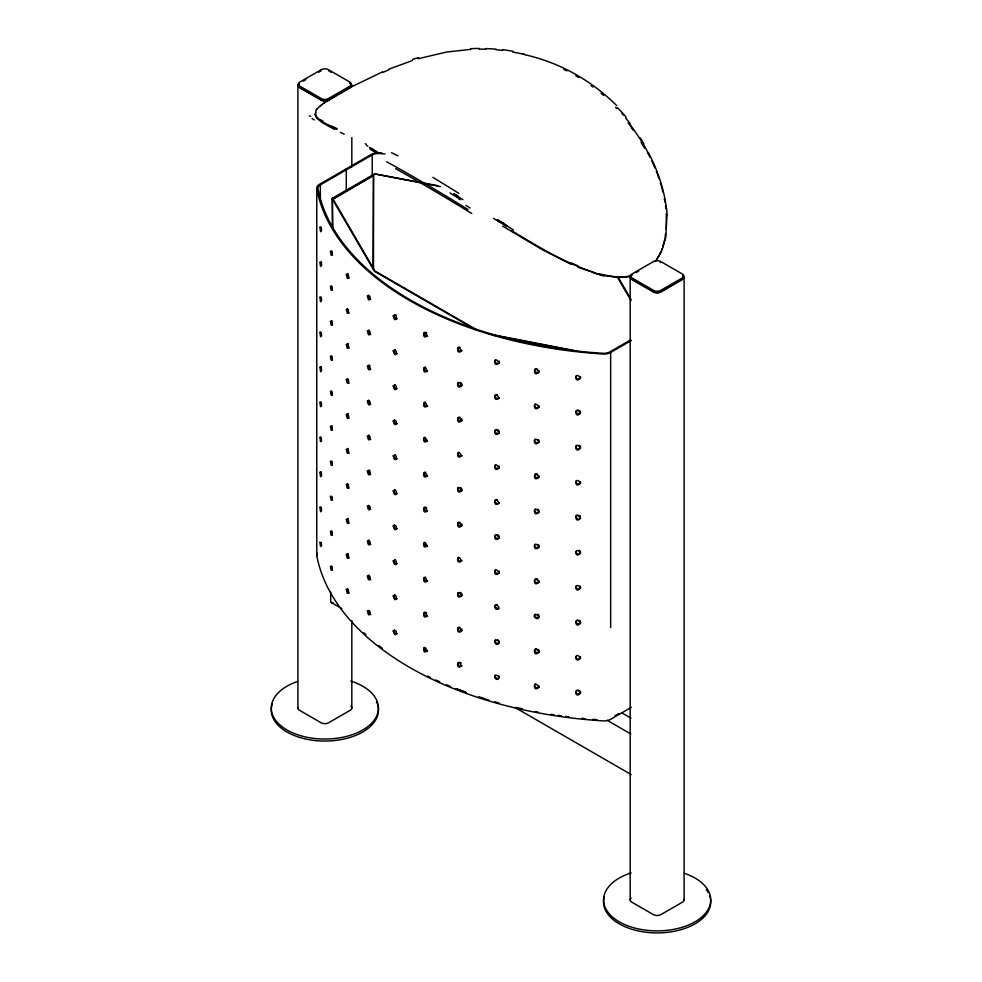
<?xml version="1.0" encoding="UTF-8"?>
<svg xmlns="http://www.w3.org/2000/svg" width="982" height="982" viewBox="0 0 982 982"><rect width="100%" height="100%" fill="white"/><g stroke="black" fill="none" stroke-linecap="round" stroke-linejoin="round"><path stroke-width="1.47" d="M321.249 227.186L321.593 230.672M321.249 297.19L321.593 300.676M321.249 402.203L321.593 405.689M321.249 507.215L321.593 510.689M475.877 329.338L374.915 270.995L333.082 199.1L373.504 175.582L373.504 269.129M331.658 286.155L332.419 289.911M331.658 391.167L332.419 394.911M331.658 461.172L332.419 464.916M331.658 566.172L332.419 569.928M666.287 229.137L666.299 213.56M321.274 471.912L321.593 475.693M539.167 616.352C538.517 622.232 530.28 614.842 536.43 614.572C543.316 617.764 532.011 619.421 535.153 614.167M575.857 446.417C575.133 450.063 582.387 449.781 580.264 446.196M575.857 551.43C575.157 554.732 581.725 555.088 580.485 551.565M575.857 656.442C575.157 659.744 581.725 660.1 580.485 656.577M331.707 250.852L332.419 254.903M331.707 355.865L332.419 359.915M331.707 530.869L332.419 534.932M665.452 236.048L665.317 236.858M321.31 261.678L321.593 265.668M321.31 366.691L321.593 370.68M347.554 308.802L347.947 311.748L349.138 313.172M665.084 238.037L662.727 247.083M368.52 505.349L369.036 508.259L370.754 509.498M368.52 610.362L369.036 613.271L370.754 614.511M424.31 647.69L425.304 650.857L427.575 651.238M331.769 320.635L332.419 324.907M331.769 425.648L332.419 429.92M315.799 112.758L315.406 115.017L316.265 117.41M462.056 350.488C460.092 354.281 455.39 346.401 460.03 347.297M462.056 385.496C460.828 388.197 456.74 384.563 458.312 382.538M462.056 420.492C460.092 424.285 455.39 416.405 460.03 417.301M462.056 455.501C460.693 458.569 455.979 453.61 458.889 452.199M462.056 490.497C460.828 493.21 456.74 489.576 458.312 487.551M462.056 525.505C460.092 529.298 455.39 521.405 460.03 522.314M462.056 560.513C460.767 563.373 456.348 559.151 458.569 557.346M462.056 595.509C460.828 598.222 456.74 594.589 458.312 592.563M462.056 630.518C460.092 634.298 455.39 626.418 460.03 627.326M462.056 665.514C460.767 668.386 456.348 664.163 458.569 662.359M495.124 675.248C494.192 679.875 502.428 679.176 497.493 675.616C492.228 672.977 495.321 682.171 498.709 678.599M499.359 362.591C498.218 365.402 493.615 362.174 495.321 359.94M499.359 397.6C497.346 401.626 492.154 393.929 497.174 394.568M499.359 432.596C498.046 435.836 492.792 431.159 495.947 429.551M499.359 467.604C498.218 470.403 493.615 467.187 495.321 464.952M499.359 502.6C497.346 506.638 492.154 498.93 497.174 499.568M499.359 537.608C498.144 540.616 493.185 536.737 495.603 534.724M499.359 572.604C498.218 575.415 493.615 572.199 495.321 569.953M475.411 329.608L374.424 271.278L332.493 199.321L375.394 174.035L440.452 186.605M347.653 378.586L347.788 381.298L349.138 383.176M347.653 483.598L347.788 486.311L349.138 488.177M347.653 588.599L347.788 591.311L349.138 593.189M660.174 253.344L661.095 251.257M658.701 256.167L658.799 255.983A75.97 61.964 43.2 0 0 660.149 253.331M655.387 261.482L660.702 252.853A76.891 62.946 41.1 0 0 661.966 250.128L665.121 239.878A101.22 84.391 32.4 0 0 665.796 236.785L666.938 215.488M368.643 295.103L369.036 298.246L370.754 299.485M368.643 400.116L369.036 403.258L370.754 404.498M394.408 419.842C393.377 421.388 395.574 425.304 397.28 423.623M394.408 524.854C393.377 526.389 395.574 530.305 397.28 528.635M394.408 629.855C393.377 631.401 395.574 635.317 397.28 633.648M397.28 318.622C395.537 320.353 393.107 316.044 394.617 314.657M397.28 353.618C395.451 355.607 392.579 350.083 395.145 349.567M397.28 388.627C395.451 390.603 392.579 385.079 395.145 384.576M397.28 458.631C395.451 460.607 392.579 455.096 395.145 454.58M397.28 493.627C395.451 495.615 392.579 490.092 395.145 489.576M397.28 563.631C395.451 565.62 392.579 560.096 395.145 559.58M397.28 598.639C395.513 600.481 392.825 595.644 394.862 594.589M656.995 258.941L658.603 256.351M316.253 109.947L315.062 114.649M424.47 332.419L424.997 335.488L427.575 336.225M424.47 437.42L424.997 440.501L427.575 441.225M424.47 542.432L424.997 545.501L427.575 546.238M576.213 375.738C573.93 379.15 581.798 380.635 580.485 376.548M575.992 446.061L576.9 445.251M576.213 480.75C573.93 484.151 581.798 485.648 580.485 481.561M576.213 585.763C573.783 589.973 583.283 589.986 579.957 585.861M576.213 690.763C573.783 694.986 583.283 694.998 579.957 690.862M534.859 439.396C532.6 442.624 540.21 444.699 538.983 440.537M534.859 544.409C532.6 547.625 540.21 549.711 538.983 545.538M498.709 608.595C493.688 612.167 493.651 601.131 498.5 606.643C501.262 612.081 490.57 605.01 497.174 604.581M498.709 643.603C494.818 647.236 492.583 637.293 497.874 640.902C502.514 645.186 492.583 643.726 495.603 639.736M316.879 109.125L320.083 106.031M347.788 273.438L347.64 275.819L349.138 278.164M368.827 329.952L368.827 332.812L370.754 334.481M368.827 434.965L368.827 437.812L370.754 439.494M368.827 539.965L368.827 542.825L370.754 544.507M368.827 574.973L368.827 577.833L370.754 579.503M535.153 404.142C532.183 406.818 539.449 410.095 539.118 405.922M535.153 509.155C532.183 511.831 539.449 515.096 539.118 510.935M424.715 507.24C423.07 508.75 425.611 512.518 427.575 511.229M424.715 612.252C423.07 613.762 425.611 617.531 427.575 616.242M427.575 371.221C425.292 372.939 422.383 367.01 425.648 367.158M427.575 406.229C425.55 407.628 422.776 403.271 424.997 402.117M427.575 476.233C425.292 477.952 422.383 472.011 425.648 472.158M427.575 581.234C425.292 582.964 422.383 577.023 425.648 577.17M321.298 105.049L322.882 103.846M323.606 103.343L352.256 86.465L382.514 71.882M303.266 81.101L305.819 79.628M318.573 72.263L321.126 70.79M630.518 339.956L609.773 351.937A8.249 4.763 0 0 1 603.046 353.299A321.986 185.893 0 0 1 317.996 188.728A8.249 4.763 0 0 1 320.353 184.849L372.227 154.898A8.249 4.763 0 0 1 378.954 153.536A321.986 185.893 0 0 1 384.932 153.941M332.346 227.407L332.346 198.278L374.608 173.875L437.653 185.659M632.31 274.813C622.109 279.305 610.031 276.077 599.486 273.904M636.152 272.591L638.717 271.106M382.084 153.02A323.213 186.605 0 0 0 379.077 152.824A9.476 5.475 0 0 0 371.343 154.395L319.481 184.334A9.476 5.475 0 0 0 316.769 188.802A323.213 186.605 0 0 0 602.923 354.011A9.476 5.475 0 0 0 610.657 352.44L631.401 340.472M614.965 715.804L618.955 713.497M631.401 707.322L610.657 719.303A9.476 5.475 0 0 1 602.923 720.874A323.213 186.605 0 0 1 316.769 555.665L316.769 188.802M535.521 683.975C531.679 686.246 539.376 690.444 539.118 685.952M388.725 69.243L412.391 60.528M370.754 369.49C368.704 369.969 367.207 364.077 369.784 365.206M370.754 474.502C368.704 474.981 367.207 469.089 369.784 470.206M577.306 620.133C571.978 622.784 582.522 626.651 580.264 621.201M576.9 690.272L578.729 690.186M418.283 58.699L446.479 52.071L470.746 49.358M535.914 578.864C531.25 580.546 539.241 585.8 539.118 580.939M375.075 174.133L375.75 174.047M629.204 276.764L618.955 277.427L603.881 275.586M479.081 49.1L485.783 49.161M495.885 49.689L502.649 50.364M536.81 648.893C530.341 649.163 539.658 656.651 538.983 650.55M349.138 348.168L347.64 345.824L348.131 343.405M349.138 418.172L347.64 415.828L348.131 413.422M349.138 453.181L347.64 450.824L348.131 448.418M349.138 523.185L347.64 520.828L348.131 518.422M349.138 558.181L347.64 555.837L348.131 553.431M578.729 410.157C570.603 410.599 582.866 417.853 579.957 410.844M488.926 333.941L577.318 351.102M493.21 335.181L569.609 350.009M523.099 53.973L524.707 54.354M600.358 274.776L577.87 267.227M536.81 578.889L537.719 579.208M593.275 272.124C563.975 262.525 537.498 246.286 511.254 230.451M578.729 620.17L579.957 620.857M404.24 179.657L405.48 180.344M497.174 429.564L498.402 430.239M425.648 507.166L426.74 507.817M537.719 369.195C530.255 367.354 538.909 377.37 538.983 370.521M537.719 474.196C530.746 472.146 537.952 482.187 539.118 475.926M570.984 264.244L542.371 249.71L502.624 226.093M460.03 662.322L461.159 663.096M344.228 134.203L340.472 132.337M336.654 129.464L321.593 121.351L315.664 116.036M334.481 129.342L323.127 123.192L317.088 118.503M365.194 143.753L366.458 144.403M366.617 145.496L367.808 146.109M395.439 314.657L396.09 315.087M497.616 534.736L498.402 535.251M497.616 639.748L498.402 640.264M579.171 445.325L579.957 445.853M579.171 550.325L579.957 550.853M328.589 70.79L331.143 72.263M373.504 175.582L373.037 268.859M345.418 169.37L346.29 169.874L346.29 191.318M332.346 198.278L332.812 227.677M621.876 712.883L631.033 718.161M607.072 720.26L630.923 734.033M514.863 707.408L631.205 774.577M331.376 602.58L341.822 608.619M426.016 332.297L426.74 332.812M426.016 612.326L426.74 612.829M457.293 196.781L458.901 197.775M458.729 198.671L460.448 199.739M537.719 509.204L538.774 510.161M537.719 614.216L538.774 615.162M460.435 382.501L461.159 383.066M460.435 487.502L461.159 488.079M460.435 592.514L461.159 593.091M579.957 515.857C570.223 512.309 580.792 525.088 580.264 516.201M538.111 439.457L538.774 440.145M538.111 544.47L538.774 545.157M538.111 649.47L538.774 650.17M615.542 107.345L616.806 108.671M628.063 122.725L629.536 124.591M630.248 125.536L631.684 127.427M498.746 430.595L499.359 431.785M498.746 535.607L499.359 536.798M498.746 640.608L499.359 641.811M461.479 383.446L462.056 384.686M461.479 488.459L462.056 489.699M461.479 593.459L462.056 594.699M617.911 276.826L630.886 299.117M617.285 276.949L631.033 300.541M647.519 152.357L650.109 157.39M648.636 153.106C657.682 170.475 664.225 189.317 666.397 208.835M499.028 360.983L499.359 361.781M499.028 465.984L499.359 466.794M499.028 570.996L499.359 571.806M499.028 676.009L499.359 676.807M332.419 499.924L331.646 496.548M461.749 418.86L462.056 419.695M461.749 523.872L462.056 524.695M461.749 628.873L462.056 629.707M651.803 160.913L652.87 163.257M653.411 164.424L654.908 167.934M656.332 171.42L657.203 173.74M657.645 174.894L658.873 178.356M660.358 182.934L661.058 185.217M661.365 186.347L662.003 188.618M662.298 189.735L662.862 191.993M321.593 335.684L321.237 332.579M321.593 440.685L321.237 437.579M321.593 545.697L321.237 542.592M664.323 198.659L664.912 201.961M665.833 208.466L665.735 207.656A169.542 147.877 2 0 0 665.501 205.213M684.098 277.292L684.098 899.942M630.174 277.292L630.174 899.942M610.657 352.44L610.657 627.584M372.227 154.898L372.227 176.306M351.826 137.603L351.826 166.744M351.826 620.685L351.826 708.108M330.688 591.95L330.688 601.07A3.302 1.903 -60 0 0 333.021 602.42M320.353 184.849L320.353 198.597M297.902 85.459L297.902 708.108M374.608 173.875A1.313 0.761 0 0 1 375.959 173.691M332.493 199.321A1.313 0.761 0 0 1 332.812 198.536M592.514 719.438A323.213 186.605 0 0 0 596.97 719.794A321.986 185.893 0 0 1 594.049 719.511M568.688 716.897A323.213 186.605 0 0 1 565.693 716.492A321.986 185.893 0 0 0 568.75 716.909M561.213 715.866A323.213 186.605 0 0 1 558.23 715.436M482.763 698.042A323.213 186.605 0 0 1 478.737 696.741M465.517 692.126A323.213 186.605 0 0 1 456.446 688.652M684.258 873.256A53.58 30.933 0 0 1 697.834 920.073A53.58 30.933 0 0 1 615.628 919.508A53.58 30.933 0 0 1 631.131 872.888M710.44 898.763A53.58 30.933 0 0 1 655.301 932.888A53.58 30.933 0 0 1 604.347 896.664M706.316 889.68A53.58 30.933 0 0 1 708.206 892.577M709.593 895.621A53.58 30.933 0 0 1 710.219 897.72M350.869 681.054A53.58 30.933 0 0 1 366.372 727.662A53.58 30.933 0 0 1 284.166 728.239A53.58 30.933 0 0 1 297.742 681.422M377.653 704.831A53.58 30.933 0 0 1 326.699 741.042A53.58 30.933 0 0 1 271.56 706.93M271.781 705.874A53.58 30.933 0 0 1 272.407 703.787M376.45 701.749A53.58 30.933 0 0 1 377.309 703.787M328.589 100.127A5.278 3.044 0 0 1 321.126 100.127L299.449 87.619A5.278 3.044 0 0 1 298.823 83.728M298.012 707.482A5.278 3.044 0 0 0 299.449 710.256L321.126 722.777A5.278 3.044 0 0 0 328.589 722.777L350.279 710.256A5.278 3.044 0 0 0 350.893 706.377M350.279 83.31A5.278 3.044 0 0 1 350.279 87.619M660.125 262.268A5.278 3.044 0 0 1 660.874 262.624M682.551 275.144A5.278 3.044 0 0 1 682.551 279.453L660.874 291.973A5.278 3.044 0 0 1 653.411 291.973L631.721 279.453A5.278 3.044 0 0 1 631.721 275.144M683.988 899.316A5.278 3.044 0 0 1 682.551 902.102L660.874 914.623A5.278 3.044 0 0 1 653.411 914.623L631.721 902.102A5.278 3.044 0 0 1 631.107 898.211M299.179 83.875A4.947 2.86 0 0 0 299.792 87.484L321.36 99.931A4.947 2.86 0 0 0 328.356 99.931L349.923 87.484A4.947 2.86 0 0 0 351.004 84.366M349.923 83.445A4.947 2.86 0 0 1 350.537 83.875M630.996 276.2A4.947 2.86 0 0 0 632.077 279.318L653.644 291.764A4.947 2.86 0 0 0 660.641 291.764L682.208 279.318A4.947 2.86 0 0 0 682.821 275.709M666.606 208.822A154.96 134.424 8.4 0 1 667.109 215.488M643.357 144.268A251.011 214.653 -49.7 0 1 648.341 153.302M640.215 137.971A254.387 216.862 -51.4 0 1 643.897 143.875M639.65 138.413A259.616 218.704 -57.5 0 0 633.758 129.673A263.139 220.226 -60.4 0 0 629.487 124.014M625.522 117.889A266.699 222.423 -61.9 0 1 630.051 123.462M617.555 107.775A271.977 225.308 -64.7 0 1 626.172 117.165M524.621 54.673A278.078 226.781 -70.5 0 1 616.782 105.7M512.788 52.095A273.855 220.655 -67 0 1 523.05 54.133M502.809 49.689A269.338 216.592 -65.6 0 1 512.997 51.309M485.906 48.572A259.604 204.673 -57.8 0 1 496.02 49.174M470.894 48.658A251.048 192.3 -51.7 0 1 479.241 48.449M412.587 59.411A169.911 86.306 -30 0 1 418.553 57.582M382.55 72.533A109.542 30.81 -25.4 0 1 388.639 69.955M662.101 248.63A82.218 67.414 40.3 0 1 661.659 249.796M641.037 142.28A250.791 213.818 -51.1 0 1 642.793 145.25M643.357 146.244A250.791 213.818 -51.1 0 1 644.487 148.233M631.426 127.66A260.058 218.372 -58.8 0 1 633.5 130.52M563.84 69.427A276.715 225.209 -71.2 0 1 566.872 70.937M575.845 75.823A276.715 225.209 -71.2 0 1 578.779 77.566M591.115 85.704A276.715 225.209 -71.2 0 1 592.956 87.042M601.033 93.315A276.715 225.209 -71.2 0 1 603.66 95.512M665.612 233.556A109.481 91.633 30.4 0 1 665.256 235.999M639.957 138.757A254.841 216.617 -52.8 0 1 641.823 141.69M621.962 113.507A270.713 224.252 -64.5 0 1 623.582 115.311M323.422 103.626A48.707 5.72 -24.4 0 1 324.085 103.159M320.328 105.946A77.222 10.151 -22.8 0 1 321.568 104.951M316.339 109.923A101.649 16.313 -17.8 0 1 316.977 109.1M316.388 115.864A155.168 27.165 -4.4 0 1 315.48 114.599M314.35 119.914A254.338 5.867 24.1 0 1 312.018 118.552M330.271 126.199A259.678 1.989 27 0 1 327.693 124.824M320.144 119.718A263.066 6.395 28.4 0 1 322.931 120.995M372.657 149.473A266.723 8.899 29.2 0 1 377.272 151.842M370.239 148.282A270.234 13.65 30.5 0 1 375.05 150.774M369.367 147.423A273.757 18.535 31.7 0 1 373.099 149.374M309.355 115.876A260.07 3.768 27.7 0 1 310.619 116.33M395.636 168.683A278.066 25.053 33.2 0 1 471.765 213.511M331.621 126.077A265.459 10.642 29.7 0 1 337.243 128.728M432.89 177.361A271.13 13.576 33.1 0 1 458.901 193.417M504.858 224.436A263.151 4.738 31.8 0 1 497.383 219.747M503.14 223.295A259.616 11.956 31.4 0 1 497.26 219.637M507.043 225.762A256.093 19.37 31 0 1 500.881 221.944M513.512 229.972A251.171 30.233 30.5 0 1 505.583 225.099M386.675 161.772A276.715 26.318 33.6 0 1 468.119 209.559M599.499 274.53A109.837 79.812 36.8 0 1 593.238 272.75M397.98 155.782A250.754 6.273 24 0 1 391.462 152.726M317.689 118.478A168.818 28.711 -1 0 1 316.72 117.398M371.736 150.062A272.431 18.057 31.7 0 1 376.707 152.676M370.14 149.141A268.982 13.269 30.4 0 1 374.928 151.633M453.758 193.933A272.284 16.019 33.2 0 1 462.927 199.628M454.273 193.822A268.97 9.452 32.7 0 1 458.275 196.314M449.989 192.914A265.336 1.08 32 0 1 460.227 199.297M578.03 265.901A154.567 89.792 31.4 0 1 571.254 262.943M603.893 275.917A99.771 74.215 38 0 1 600.358 275.12M506.872 226.523A254.952 19.505 31 0 1 497.665 220.815M499.433 222.055A258.303 12.373 31.4 0 1 493.48 218.348M470.083 207.988A261.912 8.691 31.6 0 1 465.934 205.373M316.769 555.665A9.476 5.475 0 0 1 317.235 553.259M561.373 715.915A321.986 185.893 0 0 1 558.439 715.485M554.044 714.822A321.986 185.893 0 0 1 551.135 714.356M538.111 712.073A321.986 185.893 0 0 1 535.239 711.533M522.35 708.844A321.986 185.893 0 0 1 516.397 707.482M498.831 702.989A321.986 185.893 0 0 1 494.523 701.762M488.815 700.08A321.986 185.893 0 0 1 481.757 697.895M466.094 692.531A321.986 185.893 0 0 1 456.139 688.75M450.566 686.492A321.986 185.893 0 0 1 446.442 684.761M439.678 681.778A321.986 185.893 0 0 1 435.677 679.949M430.435 677.445A321.986 185.893 0 0 1 427.673 676.082M382.231 648.243A321.986 185.893 0 0 1 378.733 645.542M365.991 634.777A321.986 185.893 0 0 1 363.77 632.727M320.034 227.321C320.918 238.393 321.458 224.964 320.034 227.321M320.034 262.317C320.746 271.928 321.752 261.605 320.034 262.317M320.034 297.325C320.918 308.397 321.458 294.968 320.034 297.325M320.034 332.321C320.918 343.405 321.458 329.977 320.034 332.321M320.034 367.329C320.918 378.401 321.458 364.973 320.034 367.329M320.034 402.325C320.918 413.41 321.458 399.981 320.034 402.325M320.034 437.334C320.918 448.406 321.458 434.977 320.034 437.334M320.034 472.33C320.918 483.414 321.458 469.985 320.034 472.33M320.034 507.338C320.918 518.41 321.458 504.981 320.034 507.338M320.034 542.334C320.746 551.958 321.752 541.622 320.034 542.334M330.492 251.367C331.474 260.942 333.499 250.238 330.492 251.367M330.492 286.376C331.474 295.95 333.499 285.246 330.492 286.376M330.492 321.372C331.474 330.946 333.499 320.255 330.492 321.372M330.492 356.38C331.474 365.955 333.499 355.251 330.492 356.38M330.492 391.376C331.45 400.889 333.524 390.357 330.492 391.376M330.492 426.384C331.474 435.959 333.499 425.255 330.492 426.384M330.492 461.393C331.474 470.955 333.499 460.263 330.492 461.393M330.492 496.389C331.474 505.963 333.499 495.259 330.492 496.389M330.492 531.397C331.474 540.972 333.499 530.268 330.492 531.397M330.492 566.393C331.474 575.968 333.499 565.264 330.492 566.393M346.376 274.408C347.653 284.117 350.549 272.714 346.376 274.408M346.376 309.416C347.653 319.113 350.549 307.71 346.376 309.416M346.376 344.424C347.653 354.121 350.549 342.718 346.376 344.424M346.376 379.42C347.653 389.118 350.549 377.714 346.376 379.42M346.376 414.429C347.653 424.126 350.549 412.722 346.376 414.429M346.376 449.425C347.653 459.134 350.549 447.718 346.376 449.425M346.376 484.433C347.653 494.13 350.549 482.727 346.376 484.433M346.376 519.429C347.653 529.138 350.549 517.735 346.376 519.429M346.376 554.437C347.653 564.134 350.549 552.731 346.376 554.437M346.376 589.433C347.653 599.143 350.549 587.739 346.376 589.433M367.415 296.036C369.06 305.832 372.522 293.765 367.415 296.036M367.415 331.032C369.06 340.828 372.522 328.774 367.415 331.032M367.415 366.041C369.06 375.836 372.522 363.77 367.415 366.041M367.415 401.049C369.06 410.832 372.522 398.778 367.415 401.049M367.415 436.045C369.06 445.84 372.522 433.774 367.415 436.045M367.415 471.053C369.06 480.836 372.522 468.782 367.415 471.053M367.415 506.049C369.06 515.845 372.522 503.791 367.415 506.049M367.415 541.057C369.06 550.841 372.522 538.787 367.415 541.057M367.415 576.053C369.06 585.849 372.522 573.795 367.415 576.053M367.415 611.062C369.06 620.845 372.522 608.791 367.415 611.062M393.242 315.86C395.304 325.68 399.122 313.012 393.242 315.86M393.242 350.856C395.304 360.689 399.122 348.009 393.242 350.856M393.242 385.865C395.304 395.685 399.122 383.017 393.242 385.865M393.242 420.861C395.304 430.693 399.122 418.025 393.242 420.861M393.242 455.869C395.304 465.689 399.122 453.021 393.242 455.869M393.242 490.865C395.304 500.697 399.122 488.029 393.242 490.865M393.242 525.873C395.304 535.693 399.122 523.025 393.242 525.873M393.242 560.869C395.304 570.702 399.122 558.034 393.242 560.869M393.242 595.878C395.304 605.698 399.122 593.03 393.242 595.878M393.242 630.886C395.304 640.706 399.122 628.038 393.242 630.886M427.084 335.795C421.941 341.159 423.021 326.036 427.084 335.795M427.084 370.803C421.941 376.155 423.021 361.045 427.084 370.803M427.084 405.799C421.941 411.163 423.021 396.041 427.084 405.799M427.084 440.808C421.941 446.159 423.021 431.049 427.084 440.808M427.084 475.804C421.941 481.168 423.021 466.045 427.084 475.804M427.084 510.812C421.941 516.164 423.021 501.053 427.084 510.812M427.084 545.808C421.941 551.172 423.021 536.062 427.084 545.808M427.084 580.816C421.941 586.168 423.021 571.058 427.084 580.816M427.084 615.812C421.941 621.176 423.021 606.066 427.084 615.812M427.084 650.821C421.941 656.185 423.021 641.062 427.084 650.821M461.417 350.697C455.857 356.527 456.826 341.184 461.417 350.697M461.417 385.705C455.857 391.523 456.826 376.18 461.417 385.705M461.417 420.701C455.857 426.532 456.826 411.188 461.417 420.701M461.417 455.709C455.857 461.54 456.826 446.196 461.417 455.709M461.417 490.718C455.857 496.536 456.826 481.192 461.417 490.718M461.417 525.714C455.857 531.544 456.826 516.201 461.417 525.714M461.417 560.722C455.857 566.54 456.826 551.197 461.417 560.722M461.417 595.718C455.857 601.549 456.826 586.205 461.417 595.718M461.417 630.726C455.857 636.545 456.826 621.201 461.417 630.726M461.417 665.722C455.857 671.553 456.826 656.209 461.417 665.722M498.868 362.849C493.013 369.146 493.811 353.618 498.868 362.849M498.868 397.845C493.013 404.154 493.811 388.627 498.868 397.845M498.868 432.853C493.013 439.163 493.811 423.623 498.868 432.853M498.868 467.849C493.013 474.159 493.811 458.631 498.868 467.849M498.868 502.858C493.013 509.167 493.811 493.627 498.868 502.858M498.868 537.854C493.013 544.163 493.811 528.635 498.868 537.854M498.868 572.862C493.013 579.171 493.811 563.631 498.868 572.862M538.787 372.018C532.747 378.807 533.324 363.131 538.787 372.018M538.787 407.014C532.747 413.815 533.324 398.127 538.787 407.014M538.787 442.023C532.747 448.811 533.324 433.136 538.787 442.023M538.787 477.019C532.747 483.819 533.324 468.132 538.787 477.019M538.787 512.027C532.747 518.815 533.324 503.14 538.787 512.027M538.787 547.023C532.747 553.823 533.324 538.148 538.787 547.023M538.787 582.031C532.747 588.819 533.324 573.144 538.787 582.031M538.787 652.036C532.747 658.824 533.324 643.149 538.787 652.036M538.787 687.044C532.747 693.832 533.324 678.157 538.787 687.044M580.448 378.045C574.347 385.325 574.679 369.551 580.448 378.045M580.448 413.054C574.347 420.321 574.679 404.547 580.448 413.054M580.448 448.05C574.347 455.329 574.679 439.555 580.448 448.05M580.448 483.058C574.347 490.325 574.679 474.552 580.448 483.058M580.448 518.054C574.347 525.333 574.679 509.56 580.448 518.054M580.448 553.062C574.347 560.329 574.679 544.556 580.448 553.062M580.448 588.058C574.347 595.337 574.679 579.564 580.448 588.058M580.448 623.067C574.347 630.334 574.679 614.56 580.448 623.067M580.448 658.075C574.347 665.342 574.679 649.568 580.448 658.075M580.448 693.071C574.347 700.338 574.679 684.577 580.448 693.071M321.36 69.636L299.792 82.095A4.947 2.86 0 0 0 299.792 86.134L321.36 98.581A4.947 2.86 0 0 0 328.356 98.581L349.923 86.134A4.947 2.86 0 0 0 349.923 82.095L328.356 69.636A4.947 2.86 0 0 0 321.36 69.636M653.644 261.482L632.077 273.929A4.947 2.86 0 0 0 632.077 277.967L653.644 290.426A4.947 2.86 0 0 0 660.641 290.426L682.208 277.967A4.947 2.86 0 0 0 682.208 273.929L660.641 261.482A4.947 2.86 0 0 0 653.644 261.482M582.142 718.456A323.213 186.605 0 0 0 585.1 718.763A321.986 185.893 0 0 1 582.093 718.431"/></g></svg>
